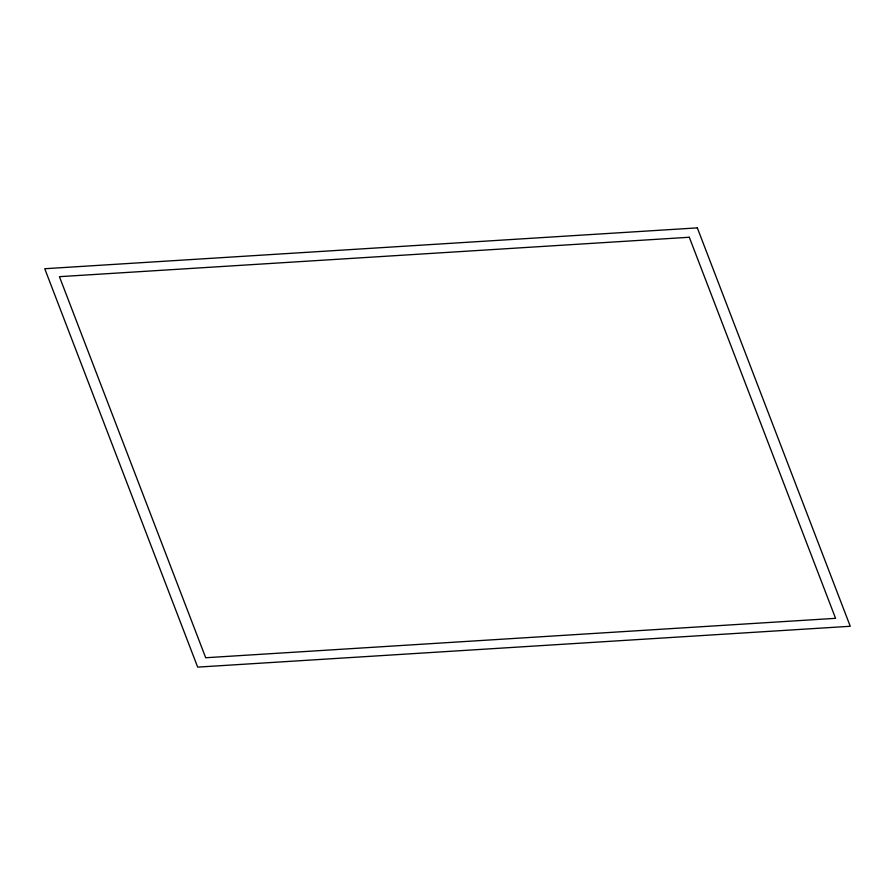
<?xml version="1.0" encoding="UTF-8"?>
<svg xmlns="http://www.w3.org/2000/svg" width="895" height="895" viewBox="0 0 895 895"><rect width="100%" height="100%" fill="white"/><g stroke="black" fill="none" stroke-linecap="round" stroke-linejoin="round"><path stroke-width="1.34" d="M697.328 227.878L44.75 268.724L197.672 667.122L850.25 626.276L697.328 227.878M689.295 237.253L59.428 276.678L205.705 657.747L835.572 618.322L689.295 237.253"/></g></svg>
